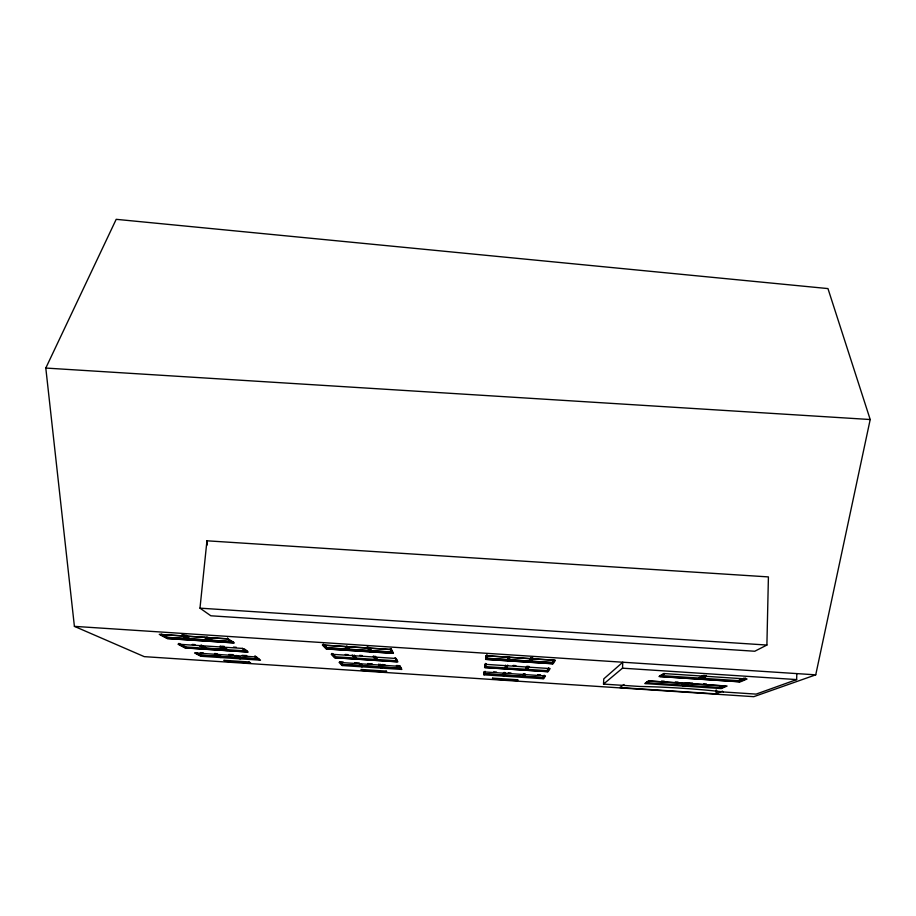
<?xml version="1.0" encoding="UTF-8"?>
<svg xmlns="http://www.w3.org/2000/svg" width="916" height="916" viewBox="0 0 916 916"><rect width="100%" height="100%" fill="white"/><g stroke="black" fill="none" stroke-linecap="round" stroke-linejoin="round"><path stroke-width="1.37" d="M766.898 645.047L768.41 576.908L206.947 540.806L199.986 608.155L210.84 615.792L754.773 651.242L766.898 645.047L199.986 608.155M723.136 691.946L756.101 694.11L796.634 679.58L796.828 673.603M706.27 675.435L706.225 676.443L700.832 679.18L739.235 681.699L739.269 680.714L744.296 678.55M745.555 678.012L745.51 679.008L739.235 681.699M724.613 685.58L720.228 687.492L720.194 688.42L725.678 686.05L649.765 681.069L645.906 683.542M624.036 684.481L619.8 687.55L716.049 693.87L716.209 689.885M716.713 693.595L716.816 690.927M699.458 679.088L699.503 678.103L704.862 675.344L704.816 676.352L699.458 679.088L660.196 676.512L660.241 675.539L699.503 678.103M682.844 685.042L682.809 685.97L687.481 683.542L687.515 682.603L682.844 685.042L645.94 682.626L648.837 680.748M688.798 683.634L688.832 682.683M603.518 684.092L622.502 668.176L622.788 662.222L603.781 678.87L603.518 684.092L640.158 686.496A63.364 3.985 3.4 0 1 723.136 691.946M486.717 654.86L486.201 659.325L552.428 663.665L553.894 660.425M529.631 661.192L529.574 662.165L531.165 657.768L529.631 661.192L508.563 659.806L508.506 660.791L509.514 657.356M544.196 675.985L543.039 678.63L544.699 675.985M485.159 667.501L485.617 663.505L485.159 667.501L547.459 671.588L548.753 668.669M522.796 676.42L522.75 677.29L523.998 673.729L522.796 676.42L504.098 675.195L504.04 676.065L504.888 672.481L504.098 675.195M524.765 674.703L523.895 677.371L525.177 673.81M526.013 669.264L525.956 670.18L527.364 666.23L526.013 669.264L506.205 667.959L506.147 668.886L507.029 665.852M527.227 669.344L527.169 670.26L528.612 666.321L527.227 669.344L547.516 670.672M530.925 661.272L530.868 662.257L532.494 657.848L530.925 661.272L552.485 662.68M503.422 675.149L503.376 676.019L504.201 672.436L503.422 675.149L484.289 673.901L484.243 674.771L484.587 672.035M506.067 665.875L505.437 668.84L506.308 665.795M505.621 666.081L505.678 665.153M508.472 657.459L507.75 660.734L508.735 657.299M399.697 665.577L401.128 669.31L401.197 668.44L382.109 667.192L380.174 664.295L382.041 668.062L382.109 667.192M345.092 646.593L348.114 650.291L348.183 649.318L326.726 647.91L323.153 644.166L323.073 645.162L326.646 648.883L392.632 653.2L390.788 648.585L392.701 652.226L371.209 650.818L369.377 648.059M360.068 663.905L361.591 666.722L359.209 663.814M360.744 663.951L362.255 666.756L359.885 663.86M368.759 647.143L371.14 651.791L371.209 650.818M376.98 659.497L376.911 660.413L374.816 656.245L376.98 659.497L397.2 660.814L396.067 658.673M346.683 646.582L348.87 650.337L345.859 646.65M354.252 655.925L355.958 659.039L353.301 655.776M335.05 657.665L335.119 656.749L331.97 653.44L331.901 654.379L335.05 657.665L397.132 661.73L395.449 658.535M342.584 664.604L342.515 665.463L339.779 661.65L342.584 664.604L361.66 665.852M326.646 648.883L326.726 647.91M236.683 655.444L240.725 657.917L240.656 658.776L235.584 655.707M185.719 646.822L178.872 643.41L178.78 644.337L185.456 647.864L247.32 651.917L247.4 651.001L227.248 649.673L222.703 646.902M220.332 646.123L220.252 647.062L225.966 650.52M227.511 638.91L160.117 634.502L167.662 638.475L233.408 642.78L227.511 638.91L227.592 637.914M227.248 649.673L227.168 650.589L221.477 647.143L221.569 646.204L224.317 646.387M201.428 645.505L206.375 648.31L206.295 649.226L200.112 645.734M206.718 637.124L212.077 640.41L211.997 641.383L205.562 637.467M214.825 653.452L214.756 654.333L220.939 657.482L221.008 656.623L215.512 653.497L215.432 654.379L220.939 657.482M220.264 657.436L220.344 656.577L218.134 655.329M189.898 638.956L189.807 639.929L182.811 635.979L182.902 634.983L189.898 638.956L210.806 640.318L206.421 637.96M201.955 646.158L205.665 648.265L205.585 649.181L199.39 645.688M185.456 647.864L185.536 646.948L205.665 648.265M167.662 638.475L167.754 637.502L189.143 638.91L182.135 634.937L182.044 635.933L189.051 639.872M486.201 659.325L486.648 655.856L554.546 660.299L552.428 663.665M485.091 671.302L484.759 673.81L502.953 675L503.651 672.527M485.72 666.482L486.087 663.676M487.209 655.055L486.797 658.238L507.292 659.577L507.876 657.47M815.732 674.84L870.2 419.528L827.961 288.586L116.195 219.325L45.8 368.06L74.402 626.361L144.27 656.646L753.776 696.675L815.732 674.84L74.402 626.361M504.991 667.741L505.517 665.886M506.205 667.959L506.788 665.921M508.563 659.806L509.239 657.505M505.472 672.642L504.739 675.115L522.349 676.271L523.448 673.821M506.88 667.867L507.704 665.085M509.926 657.608L509.296 659.703L529.139 661.008L530.524 657.883M525.544 669.092L526.769 666.333M527.765 669.241L529.036 666.482M532.94 658.043L531.498 661.157L552.016 662.497L553.287 660.447M544.161 675.184L542.661 677.611L524.444 676.409M547.058 670.501L548.741 667.775M547.459 671.588L549.325 668.623M646.982 682.569L649.341 681.057M661.363 675.47L664.409 673.546M660.196 676.512L664.638 673.718M682.077 684.87L686.313 682.649M698.702 677.92L703.557 675.401M684.103 686.05L689.828 682.878L692.599 683.061M702.366 678.161L706.064 676.271M719.507 687.332L723.251 685.695M738.525 680.531L744.227 678.058M716.049 693.87L722.529 691.168M45.8 368.06L870.2 419.528M186.601 635.383L183.921 635.212L190.276 638.83L209.97 640.112M323.073 645.162L390.72 649.581M232.675 641.601L212.306 640.273L207.623 637.399M212.077 640.41L233.488 641.807M348.939 649.364L369.927 650.738M486.27 658.352L507.819 659.76M622.502 668.176L796.634 679.58M192.234 644.417L195.028 644.601M233.488 647.12L236.294 647.303M345.218 654.448L348.023 654.631M359.576 655.387L362.289 655.558M513.155 665.44L515.88 665.623M702.297 678.287L739.269 680.714M225.279 649.41L206.741 648.196L201.131 645.001M335.119 656.749L355.316 658.077L353.542 655.879M356.026 658.123L375.766 659.417L375.697 660.333L373.579 656.165L375.033 658.329M485.217 666.585L505.495 667.913M206.375 648.31L226.046 649.604L220.058 646.249M661.535 681.023L664.283 681.206M675.298 681.928L678.058 682.099M703.694 683.783L706.465 683.966M200.386 652.627L203.226 652.822M228.737 654.493L233.145 654.654M242.03 655.364L246.782 655.547M343.214 662.005L340.363 661.81L342.916 664.501L361.053 665.692L359.599 663.917M354.595 662.749L359.278 662.932M367.579 663.596L372.205 663.779M382.155 664.558L384.995 664.741M396.399 665.485L399.25 665.68M493.655 671.863L496.506 672.058M508.243 672.825L511.002 673.008M537.761 674.634L540.555 674.817M684.138 685.134L720.228 687.492M220.344 656.577L201.337 655.329L201.257 656.188L195.326 653.062M221.008 656.623L238.263 657.757M240.725 657.917L258.392 659.073M362.324 665.898L380.964 667.123M523.941 676.5L543.096 677.76M161.468 634.17L167.937 637.364L188.272 638.692L181.883 635.074M196.585 652.81L201.531 655.226L219.6 656.406L214.573 653.566M200.341 645.517L204.863 648.081M216.382 653.68L221.374 656.52L238.881 657.677L236.557 656.257M204.245 637.387L210.714 641.292M234.427 655.627L239.511 658.707M223.344 647.028L227.477 649.558M237.507 655.696L240.954 657.814L259.056 658.993L254.808 656.2M242.11 648.494L247.32 651.917M259.686 660.024L255.037 656.978L255.117 656.096L257.43 657.631M244.274 648.929L246.358 650.314M323.84 644.36L327.069 647.784L347.496 649.112L345.412 646.582M332.6 653.612L335.462 656.635M352.58 655.73L355.248 658.993M352.225 654.906L354.675 657.894M346.672 647.452L348.183 649.318M346.775 645.86L349.488 649.249L369.262 650.543L366.984 647.188M354.149 655.032L356.553 658.02M361.396 664.031L362.828 665.806L380.38 666.962L378.594 664.318M373.144 656.268L375.148 659.234M369.846 651.711L367.442 647.051L368.679 648.894M380.896 667.982L379.006 664.226L380.312 666.15M370.133 648.459L371.61 650.692L392.048 652.032L390.296 648.711M375.4 656.417L377.358 659.383M380.724 664.466L382.476 667.1L400.624 668.291L399.708 666.55M395.048 657.711L396.594 660.642M206.947 540.806L207.165 545.043M484.072 671.909L483.705 674.817L543.657 678.756L545.444 675.939L484.072 671.909M484.999 664.306L484.598 667.569L548.111 671.726L550.115 668.565L484.999 664.306M486.064 655.707L485.606 659.405L553.115 663.825L555.394 660.241L486.064 655.707M492.671 678.138L492.487 679.031L517.597 680.68L517.964 679.798L492.671 678.138M648.872 680.92L644.772 683.565L721.224 688.58L727.098 686.05L648.872 680.92M663.699 673.546L658.993 676.535L740.311 681.87L747.044 679.008L663.699 673.546M228.073 638.83L159.269 634.33L167.33 638.567L234.347 642.952L228.073 638.83M391.43 649.513L322.363 644.99L326.176 648.963L393.445 653.371L391.43 649.513M242.648 648.425L178.002 644.188L185.124 647.933L248.19 652.066L242.648 648.425M396.113 658.478L331.237 654.23L334.603 657.734L397.887 661.879L396.113 658.478M255.564 656.921L194.593 652.925L200.936 656.257L260.499 660.173L255.564 656.921M400.258 666.413L339.092 662.405L342.092 665.531L401.849 669.447L400.258 666.413M249.003 661.947L223.825 660.299L225.668 661.318L250.652 662.955L249.003 661.947M386.22 671.119L361.007 669.459L361.809 670.42L386.838 672.069L386.22 671.119"/></g></svg>
